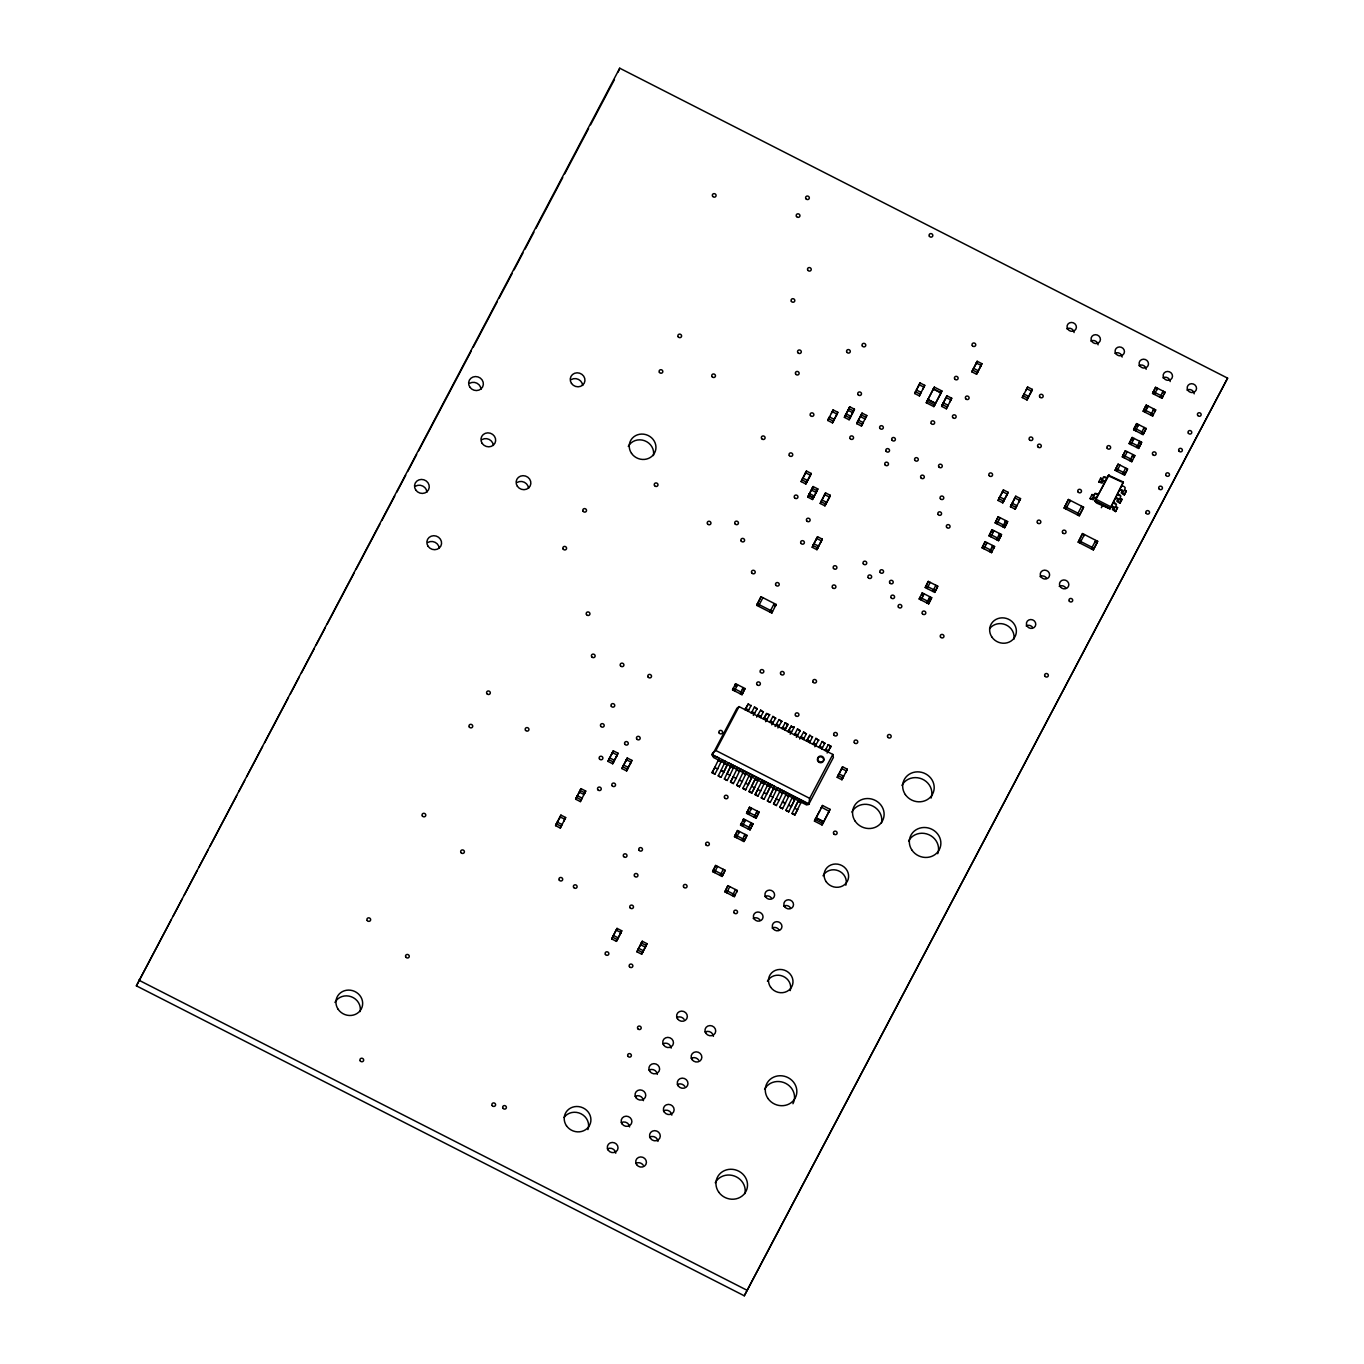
<?xml version="1.0" encoding="UTF-8"?>
<svg xmlns="http://www.w3.org/2000/svg" width="1364" height="1364" viewBox="0 0 1364 1364"><rect width="100%" height="100%" fill="white"/><g stroke="black" fill="none" stroke-linecap="round" stroke-linejoin="round"><path stroke-width="1.5" d="M1109.137 474.774L1094.866 501.134L1110.006 508.857L1123.373 482.038L1108.472 475.201L1094.866 501.134L1096.605 503.043L1110.006 508.857L1123.373 482.038M724.437 763.328L720.908 770.626L723.738 772.075L728.274 762.766L774.616 786.397L773.422 788.665L776.269 790.114L777.463 787.846L808.699 804.419L809.653 798.349L832.824 754.428L739.032 706.603L736.901 708.274L712.213 755.213L713.611 757.549L806.567 804.948L808.699 804.419L833.387 757.463L832.824 754.428M1119.367 495.729L1117.628 494.399L1119.094 494.518A2.66 0.972 27.8 0 1 1120.816 496.326L1120.117 498.15M136.383 985.848L619.716 68.2L1227.617 378.152L744.284 1295.8L136.383 985.848L171.165 919.899M618.182 72.036L619.716 68.2M565.651 817.513L560.314 828.067L555.591 825.663L556.307 823.856L560.928 815.109L565.651 817.513L564.935 819.321L560.007 816.866M556.512 823.907L557.228 822.117L561.968 824.521L561.235 826.328M559.291 818.656L560.928 815.109M560.314 828.067L561.047 826.277L556.307 823.856M564.014 821.077L564.73 819.27M585.719 791.052L580.382 801.606L575.642 799.202L580.979 788.648L585.719 791.052L585.003 792.859M576.563 797.446L577.296 795.655L582.019 798.059L581.303 799.867L576.358 797.394M580.979 788.648L579.342 792.194L584.065 794.598L584.798 792.808L580.058 790.387M580.382 801.606L581.098 799.816M607.952 761.368L613.288 750.814L618.011 753.218L617.295 755.025L612.675 763.772L607.952 761.368L613.288 750.814M608.873 759.612L609.589 757.821L614.312 760.225L613.595 762.033M611.635 754.36L612.351 752.553L617.091 754.974L616.375 756.764M612.675 763.772L618.011 753.218M621.882 768.546L627.235 757.992L631.958 760.396L626.622 770.95L621.882 768.546L626.502 759.782M622.819 766.79L623.536 764.999L628.258 767.403L626.622 770.95M625.582 761.538L627.235 757.992M630.321 763.942L631.038 762.152L626.298 759.731M611.703 938.944L616.119 930.129L621.046 932.601L616.426 941.348L611.703 938.944L617.039 928.39L621.762 930.794L620.126 934.34M616.323 930.18L617.039 928.39M616.426 941.348L621.762 930.794M617.346 939.608L618.08 937.801L613.34 935.397L612.624 937.187L617.142 939.557M801.128 481.594L806.465 471.04L811.188 473.461L810.472 475.252L805.851 484.015L801.128 481.594L806.465 471.04M802.049 479.855L802.765 478.048L807.505 480.452L805.851 484.015M804.828 474.587L805.544 472.797L810.472 475.252M827.743 420.453L833.097 409.899L837.82 412.303L837.104 414.11L832.483 422.857L827.743 420.453L829.397 416.907L834.12 419.311L833.404 421.118M831.443 413.445L832.159 411.638L836.899 414.059L836.183 415.85M832.364 411.689L833.097 409.899M776.15 604.44L771.819 613.05L756.679 605.343L761.027 596.716L776.15 604.44L775.502 606.059L773.61 605.087M761.027 596.716L756.679 605.343M809.551 477.008L810.267 475.201M758.572 606.298L759.219 604.678M832.483 422.857L837.82 412.303M762.834 597.858L759.151 604.866M807.761 497.093L813.097 486.539L817.837 488.943L817.121 490.75L812.501 499.514L807.761 497.093L813.097 486.539M732.553 689.894L733.269 688.104L742.732 692.929L742.016 694.719L732.553 689.894L735.588 683.722L745.051 688.547L742.016 694.719M735.588 683.722L734.855 685.512L736.748 686.484M734.446 690.866L737.481 684.677M844.384 417.35L849.721 406.779L854.461 409.2L849.107 419.754L844.384 417.35L849.005 408.586M845.305 415.594L846.021 413.786L850.761 416.208L850.045 417.998L845.1 415.543M812.501 499.514L817.837 488.943M849.721 406.779L848.084 410.342L852.807 412.746L853.523 410.956L848.8 408.535M739.032 706.603L715.878 750.524C704.182 757.719 723.619 755.486 718.078 760.447L720.925 761.896L722.119 759.629L717.6 768.938L714.753 767.489L718.282 760.191M769.927 612.095L770.575 610.475M774.189 603.655L770.507 610.646M771.819 613.05L772.467 611.43L757.327 603.723M849.107 419.754L854.461 409.2M636.92 951.799L642.274 941.245L646.996 943.666L646.28 945.457L641.66 954.22L636.92 951.799L642.274 941.245M740.123 693.764L743.158 687.575M637.858 950.06L638.574 948.253L643.297 950.657L642.58 952.464M717.788 768.699L714.907 774.172L712.059 772.723L714.753 767.489M820.207 503.452L825.544 492.898L830.284 495.303L829.551 497.11L824.93 505.856L820.207 503.452L825.544 492.898M821.128 501.696L821.844 499.906L826.584 502.31L825.868 504.117M823.907 496.445L824.623 494.655L829.551 497.11M641.66 954.22L646.996 943.666M714.907 774.172L712.281 772.177M866.788 415.491L861.451 426.045L856.711 423.641L862.048 413.087L866.788 415.491L866.072 417.299M857.632 421.885L858.365 420.095L863.088 422.499L862.372 424.306L857.427 421.834M824.93 505.856L830.284 495.303M862.048 413.087L856.711 423.641M828.63 498.866L829.346 497.059M718.214 775.86L721.062 777.309L718.214 775.86L721.096 770.387L723.943 771.836L721.062 777.309M750.933 705.87L748.307 703.875L745.204 709.894M812.211 547.271L813.848 543.725L818.588 546.129L817.854 547.936L816.934 549.692L812.211 547.271L817.548 536.717L822.27 539.121L816.934 549.692M815.894 540.263L816.627 538.473L821.554 540.928M861.451 426.045L862.167 424.255M724.369 778.997L727.2 780.447L724.369 778.997L730.575 766.466L733.423 767.915L729.893 775.212L727.046 773.763L731.36 764.982M754.462 707.012L757.088 709.007L754.462 707.012L751.359 713.031M820.634 542.684L821.35 540.877M734.207 766.432L733.218 768.154L730.388 766.704M736.236 778.094L733.355 783.567L730.507 782.135L736.731 769.603M737.515 768.12L736.526 769.842L739.373 771.291L740.567 769.023L736.048 778.35L733.201 776.9M760.618 710.15L763.226 712.144L760.618 710.15L756.628 717.106M733.355 783.567L730.729 781.589M736.662 785.255L739.493 786.704L736.662 785.255L739.544 779.782M766.534 713.832L769.603 714.736L766.534 713.832L763.652 719.305M746.5 772.706L745.511 774.428L742.681 772.979L743.874 770.711L739.356 780.038L742.187 781.487L745.716 774.189M742.817 788.392L745.648 789.841L742.817 788.392L745.699 782.919M749.808 774.394L748.836 776.116L751.666 777.565L748.342 784.624L745.494 783.175L749.024 775.877M772.911 716.424L775.536 718.402L772.911 716.424L769.808 722.443M712.622 871.63L715.64 865.441L725.102 870.266L724.386 872.073L722.085 876.455L712.622 871.63L715.64 865.441M752.655 775.843L751.666 777.565M714.514 872.585L717.532 866.413M748.955 791.529L751.803 792.978L748.955 791.529L755.179 779.014M779.049 719.561L781.674 721.539L779.049 719.561L775.076 726.501M755.963 777.531L751.649 786.312L754.48 787.761L752.007 792.433M734.48 836.712L737.515 830.523L746.978 835.348L746.244 837.155L743.943 841.537L734.48 836.712L737.515 830.523M720.192 875.483L723.21 869.311M740.55 825.101L741.283 823.31L750.729 828.136L750.012 829.926L740.55 825.101L743.585 818.929L753.047 823.754L750.012 829.926M758.793 778.98L757.821 780.702L754.974 779.253M743.585 818.929L742.869 820.719L744.761 821.691M736.372 837.667L739.407 831.494L738.691 833.302M746.551 813.353L749.569 807.181L759.032 812.006L758.316 813.797L756.014 818.178L746.551 813.353L749.569 807.181M924.741 385.347L919.404 395.901L914.664 393.497L920.018 382.926L924.741 385.347L924.025 387.137M722.085 876.455L725.102 870.266M742.442 826.072L745.477 819.883M760.839 790.643L757.941 796.116L755.11 794.666L761.334 782.135M918.364 386.489L919.08 384.682L923.82 387.103L923.104 388.893M920.018 382.926L916.523 389.985M748.444 814.325L751.462 808.153L750.746 809.943M762.101 780.668L761.129 782.39L763.959 783.84L765.153 781.572L760.635 790.881L757.804 789.449M787.829 724.676L785.204 722.698L787.829 724.676L784.948 730.149M757.941 796.116L755.332 794.121M919.404 395.901L920.12 394.094L915.397 391.69M920.325 394.145L921.041 392.355L916.318 389.933M742.05 840.565L745.085 834.393L744.352 836.183M748.12 828.954L751.155 822.782M761.265 797.804L764.096 799.253L761.265 797.804L764.147 792.331M743.943 841.537L746.978 835.348M754.122 817.224L757.139 811.034L756.423 812.842M737.344 890.487L734.326 896.659L724.864 891.834L727.882 885.662L737.344 890.487L736.628 892.278M768.256 783.806L767.284 785.528L770.114 786.977L766.79 794.019L763.942 792.569L767.472 785.272L770.319 786.721L764.096 799.253M791.137 726.364L794.189 727.268L791.137 726.364L788.256 731.837M727.882 885.662L724.864 891.834M756.014 818.178L759.032 812.006M726.756 892.806L729.774 886.617M771.086 785.238L770.114 786.977M926.275 402.738L934.323 387.12L941.893 390.974L941.245 392.593L933.846 406.608L926.275 402.738L934.323 387.12M927.213 400.999L927.861 399.379L935.414 403.233L934.766 404.852M767.403 800.941L770.251 802.39L767.403 800.941L773.627 788.409M932.754 390.479L933.402 388.859L940.972 392.73L940.325 394.349M797.497 728.956L800.122 730.951L797.497 728.956L794.394 734.974M732.434 895.688L735.452 889.516M734.326 896.659L735.043 894.852L725.58 890.044M779.287 800.054L776.389 805.527L773.558 804.078L779.765 791.546M780.549 790.063L779.577 791.802L782.407 793.234L783.601 790.984L779.083 800.293L776.252 798.844M803.652 732.093L806.277 734.088L803.652 732.093L799.662 739.049M933.846 406.608L941.893 390.974M776.389 805.527L773.78 803.532M779.697 807.215L782.544 808.647L779.697 807.215L782.595 801.742L785.425 803.191L782.544 808.647M812.415 737.225L809.807 735.23L806.704 741.249M951.714 398.237L946.377 408.791L941.637 406.37L942.354 404.579L946.974 395.816L951.714 398.237L950.998 400.027L946.053 397.572L945.337 399.362M942.558 404.631L943.291 402.823L948.014 405.227L947.298 407.035M946.974 395.816L941.637 406.37M789.534 794.649L788.562 796.371L785.715 794.922L786.926 792.672L782.39 801.981L785.238 803.43L788.767 796.133M785.852 810.335L788.699 811.785L785.852 810.335L788.733 804.879M946.377 408.791L947.093 406.983L942.354 404.579M950.06 401.783L950.793 399.976M815.945 738.367L818.571 740.362L815.945 738.367L812.842 744.386M792.859 796.337L791.87 798.059L794.718 799.509L791.376 806.567L788.545 805.118L792.075 797.821L794.905 799.27L788.699 811.785M795.689 797.787L794.718 799.509M792.007 813.473L794.837 814.922L792.007 813.473L798.213 800.958L801.06 802.407L795.059 814.393M798.997 799.475L794.683 808.255L797.531 809.704M822.1 741.505L824.726 743.499L822.1 741.505L818.997 747.523M971.833 371.826L977.17 361.272L981.892 363.694L981.176 365.484L976.556 374.248L971.833 371.826L973.47 368.28L978.21 370.684L977.476 372.491M975.533 364.819L977.17 361.272M801.844 800.924L800.856 802.646L798.025 801.197M830.864 746.62L828.255 744.642L830.864 746.62L827.096 753.03M976.556 374.248L981.892 363.694M980.256 367.24L980.972 365.433M829.397 810.966L822.015 824.964L814.444 821.111L816.013 817.735L823.583 821.605L822.935 823.225M828.477 812.705L830.045 809.346L822.492 805.476L820.906 808.852L821.554 807.232L829.056 811.273M847.266 769.194L841.929 779.748L837.206 777.327L842.543 766.773L847.266 769.194L846.55 770.984M838.127 775.587L838.843 773.78L843.583 776.201L842.85 777.992M840.889 770.336L842.543 766.773M822.015 824.964L830.045 809.346M841.929 779.748L842.645 777.94L837.922 775.536M845.629 772.74L846.345 770.95L841.622 768.529M919.2 599.035L919.916 597.244L929.378 602.07L928.662 603.86L919.2 599.035L922.235 592.863L931.697 597.688L928.662 603.86M922.235 592.863L921.518 594.653L923.411 595.625M925.235 587.56L928.27 581.388L937.733 586.213L937.017 588.003L934.698 592.385L925.235 587.56L928.27 581.388M921.092 600.007L924.127 593.817M927.128 588.532L930.163 582.343M926.77 602.905L929.805 596.716M932.806 591.413L935.84 585.241M934.698 592.385L937.733 586.213M1022.284 397.555L1023.017 395.765L1027.74 398.169L1027.024 399.976L1022.284 397.555L1027.621 387.001L1032.36 389.422L1027.024 399.976M1023.205 395.816L1023.938 394.008L1028.661 396.413L1027.945 398.22M1025.984 390.547L1026.7 388.757L1031.644 391.212M1026.904 388.808L1027.621 387.001M1030.707 392.968L1031.44 391.161M1002.796 502.873L1003.512 501.065L998.789 498.661L1003.41 489.898L1008.132 492.319L1007.416 494.109L1002.796 502.873L998.073 500.452L999.71 496.905L1004.45 499.326L1003.716 501.117M1001.756 493.461L1003.41 489.898M994.578 546.47L991.543 552.659L982.08 547.834L985.115 541.644L994.578 546.47L993.845 548.277L991.952 547.305M985.115 541.644L982.08 547.834M989.019 535.864L992.054 529.692L1001.5 534.518L1000.784 536.308L998.482 540.69L989.019 535.864L992.054 529.692M983.973 548.788L987.007 542.616L986.291 544.424M995.157 522.906L998.192 516.734L1007.638 521.559L1006.922 523.35L1004.62 527.732L995.157 522.906L998.192 516.734M1006.496 495.865L1007.212 494.058L1002.489 491.654M990.912 536.836L993.947 530.647M997.05 523.878L1000.085 517.689L999.352 519.496M989.65 551.687L992.685 545.515M991.543 552.659L992.259 550.851L982.796 546.026M996.59 539.718L999.607 533.546M1020.528 498.61L1015.191 509.181L1010.451 506.76L1015.788 496.206L1020.528 498.61L1019.812 500.418M1002.728 526.76L1005.762 520.588L1005.029 522.395L1006.922 523.35M1011.372 505.004L1012.105 503.214L1016.828 505.618L1016.112 507.425M1014.151 499.753L1014.867 497.962L1019.607 500.366L1018.874 502.174M1015.788 496.206L1010.451 506.76M998.482 540.69L1001.5 534.518M1004.62 527.732L1007.638 521.559M1015.191 509.181L1015.907 507.374L1011.167 504.97M744.284 1295.8L1227.617 378.152M1064.108 508.09L1068.438 499.463L1083.579 507.169L1082.931 508.789L1079.231 515.797L1064.108 508.09L1068.438 499.463M1066 509.045L1066.648 507.425M1069.768 501.867L1070.331 500.418L1066.563 507.613M1077.338 514.842L1077.986 513.222M1081.618 506.385L1077.918 513.393M1079.231 515.797L1083.579 507.169M1092.121 498.866L1092.854 497.076A2.66 0.972 27.8 0 1 1095.207 497.331L1096.247 498.508L1094.286 497.826L1093.314 499.787L1089.972 498.559L1091.865 498.883M1093.723 495.371L1092.035 494.518L1093.468 495.899M1100.884 482.242L1101.635 480.435A2.66 0.972 27.8 0 1 1103.987 480.708L1105.028 481.867L1103.05 481.185L1102.078 483.163L1098.736 481.918L1100.646 482.242M1093.962 495.371L1094.712 493.563A2.66 0.972 27.8 0 1 1097.048 493.836L1098.31 494.467L1097.15 494.518M1102.487 478.73L1100.595 478.423L1102.675 479.463M1102.743 478.73L1103.476 476.94A2.66 0.972 27.8 0 1 1105.829 477.195L1107.091 477.826M1078.191 542.19L1082.522 533.563L1097.662 541.286L1097.014 542.906L1093.314 549.897L1078.191 542.19L1082.522 533.563M1080.083 543.145L1080.731 541.525M1083.851 535.967L1084.414 534.535L1080.663 541.713M1108.25 475.746L1121.719 481.952M1115.07 470.307L1118.105 464.135L1127.551 468.96L1126.834 470.751L1124.533 475.132L1115.07 470.307L1118.105 464.135M1134.814 455.525L1131.779 461.714L1122.316 456.889L1125.351 450.7L1134.814 455.525L1134.081 457.332L1132.188 456.36M1116.963 471.279L1119.997 465.09M1125.351 450.7L1122.316 456.889M1133.62 429.779L1136.638 423.607L1146.101 428.432L1145.385 430.24L1143.066 434.605L1133.62 429.779L1136.638 423.607M1129.153 443.624L1132.171 437.452L1141.634 442.26L1140.918 444.067L1138.599 448.449L1129.153 443.624L1132.171 437.452M1124.209 457.844L1127.244 451.672M1155.666 409.899L1152.631 416.088L1143.168 411.263L1146.203 405.074L1155.666 409.899L1154.933 411.706M1135.513 430.751L1138.531 424.579M1143.168 411.263L1146.203 405.074M1131.046 444.579L1134.064 438.407M1145.061 412.218L1148.096 406.046L1147.38 407.853L1145.487 406.881M1165.044 392.116L1162.009 398.288L1152.563 393.463L1155.581 387.291L1165.044 392.116L1164.327 393.906M1155.581 387.291L1152.563 393.463M1091.439 548.942L1092.087 547.322M1095.701 540.502L1092.001 547.493M1122.64 474.178L1125.658 467.988M1154.456 394.435L1157.473 388.246L1156.757 390.053M1093.314 549.897L1097.662 541.286M1129.886 460.742L1132.921 454.57M1124.533 475.132L1127.551 468.96M1141.174 433.65L1144.208 427.461L1143.492 429.268M1136.724 447.477L1139.741 441.305M1122.009 486.096L1123.476 486.198A2.66 0.972 27.8 0 1 1125.198 488.005L1124.499 489.829M1131.779 461.714L1132.495 459.907L1123.032 455.082M1143.066 434.605L1146.101 428.432M1150.739 415.116L1153.774 408.944L1153.04 410.735M1113.877 509.966L1114.576 508.141A2.66 0.972 27.8 0 0 1112.854 506.334L1111.387 506.232L1113.143 507.442L1112.478 509.573L1115.513 511.585L1117.576 507.544L1115.888 506.675M1138.599 448.449L1141.634 442.26M1115.718 506.47L1116.434 504.646A2.66 0.972 27.8 0 0 1114.695 502.839L1113.229 502.719L1114.985 503.998M1118.258 501.645L1118.974 499.838A2.66 0.972 27.8 0 0 1117.235 498.013L1115.769 497.911L1117.525 499.122L1116.86 501.253L1119.895 503.265L1121.958 499.224L1120.27 498.354M1152.631 416.088L1153.347 414.281L1143.885 409.456M1160.116 397.333L1163.151 391.144L1162.435 392.951M1122.657 493.325L1123.356 491.517A2.66 0.972 27.8 0 0 1121.634 489.693L1120.168 489.591L1121.907 490.801L1121.259 492.933L1124.277 494.944L1126.34 490.904L1124.737 490.085M1115.513 511.585L1117.576 507.544M1119.895 503.265L1121.958 499.224M1162.009 398.288L1162.742 396.498L1153.279 391.673M1124.277 494.944L1126.34 490.904M723.943 771.836L727.268 764.778M751.871 777.327L745.648 789.841M754.48 787.761L758.009 780.447M773.422 788.665L770.097 795.706L772.928 797.156L776.457 789.858M173.16 916.131L182.111 899.183M184.089 895.415L197.013 870.914M198.991 867.146L207.942 850.198M209.937 846.43L236.756 795.553M238.751 791.785L244.719 780.481M246.696 776.713L262.604 746.568M264.599 742.8L288.452 697.584M290.43 693.816L299.381 676.851M301.359 673.083L314.283 648.599M316.278 644.831L325.212 627.866M327.207 624.098L354.043 573.238M356.021 569.47L379.874 524.253M381.869 520.485L394.793 495.984M396.771 492.216L405.722 475.269M407.7 471.501L416.651 454.536M418.646 450.768L471.313 350.923M473.291 347.155L497.144 301.938M499.139 298.17L512.063 273.67M514.04 269.902L522.992 252.937M524.987 249.169L533.921 232.221M535.916 228.453L562.752 177.576M564.73 173.808L588.583 128.591M590.578 124.823L614.431 79.606M555.591 825.663L560.212 816.9M575.642 799.202L580.263 790.438M631.958 760.396L627.338 769.16L622.615 766.739M811.188 473.461L806.567 482.208L801.844 479.804M817.548 536.717L812.927 545.481L817.65 547.885L822.27 539.121M742.732 692.929L745.051 688.547M744.949 709.502L748.307 703.875M712.059 772.723L714.958 767.25M914.664 393.497L915.602 391.741M748.052 711.343L751.155 705.324M757.293 708.462L753.32 715.418M727.2 780.447L730.098 774.974M760.345 717.617L763.448 711.599M763.397 718.913L766.756 713.287M730.507 782.135L733.406 776.662M769.603 714.736L765.613 721.675M739.493 786.704L742.391 781.231M775.741 717.873L771.751 724.813M781.896 721.01L777.906 727.95M782.101 728.7L785.204 722.698M973.674 368.331L976.454 363.08M784.692 729.757L788.051 724.148M751.803 792.978L754.684 787.505M788 731.445L791.359 725.836M755.11 794.666L757.992 789.193M794.189 727.268L790.199 734.224M800.344 730.405L796.354 737.361M750.729 828.136L753.047 823.754M770.251 802.39L773.132 796.917M803.379 739.561L806.482 733.542M806.448 740.857L809.807 735.23M773.558 804.078L776.44 798.605M809.534 742.698L812.637 736.679M818.792 739.817L814.802 746.756M821.827 748.972L824.93 742.954M825.152 750.66L828.255 744.642M827.726 751.7L831.085 746.091M794.837 814.922L797.735 809.449M1027.74 398.169L1032.36 389.422M929.378 602.07L931.697 597.688M822.492 805.476L815.092 819.491L822.663 823.345M837.206 777.327L841.827 768.58M814.444 821.111L819.986 810.608M998.073 500.452L1002.693 491.705M1003.512 501.065L1008.132 492.319M1089.972 498.559L1092.035 494.518M1098.736 481.918L1100.799 477.877M1101.345 507.698L1102.283 505.942M1104.84 477.758L1105.931 477.894M1096.059 494.399L1097.031 494.467M747.796 710.951L748.683 710.013L745.835 708.564M751.104 712.639L751.99 711.701L754.821 713.15L753.951 714.088M757.259 715.776L758.145 714.838L760.976 716.288L760.089 717.225M766.244 720.363L767.131 719.425L764.283 717.976M769.552 722.05L770.438 721.113L773.269 722.562L772.382 723.483M775.707 725.171L776.576 724.25L779.424 725.699L778.537 726.62M781.845 728.308L782.731 727.387L785.579 728.819M790.83 732.894L791.717 731.957L788.886 730.507M794.155 734.582L795.024 733.644L797.872 735.094L796.985 736.031M800.293 737.719L801.179 736.782L804.01 738.231L803.14 739.169M809.278 742.306L810.165 741.368L807.335 739.919M812.586 743.994L813.473 743.056L816.32 744.505L815.433 745.443M818.741 747.131L819.628 746.193L822.458 747.643L821.588 748.563M824.896 750.268L825.783 749.33L828.613 750.78M1135.922 425.415L1137.815 426.369M1134.336 427.989L1143.799 432.814M1131.455 439.242L1133.348 440.214M1139.025 443.095L1140.918 444.067M976.249 363.029L981.176 365.484M1129.869 441.817L1139.332 446.642M972.549 370.036L977.272 372.44M1115.786 468.517L1125.249 473.342M933.317 389.047L940.887 392.9M1124.482 490.597L1126.135 491.449M1124.499 494.399L1122.811 493.546M927.776 399.55L935.346 403.403M1121.737 499.753L1119.674 498.678M926.923 401.118L934.493 404.989M1118.497 501.901L1120.117 502.719M1117.355 508.073L1115.087 506.862M1096.179 499.326L1110.415 506.59M1095.07 500.605L1110.211 508.312M1115.718 511.04L1114.03 510.187M1064.755 506.47L1079.879 514.177M1095.121 541.934L1097.014 542.906M1078.839 540.57L1093.962 548.277M828.477 418.646L833.199 421.067M995.873 521.099L1005.336 525.924M991.321 531.483L993.214 532.454M998.891 535.353L1000.784 536.308M989.735 534.074L999.198 538.882M808.477 495.303L813.217 497.707M820.923 501.645L825.663 504.066M925.968 585.77L935.414 590.578M929.072 598.523L930.964 599.478M742.425 689.383L744.318 690.337M715.878 750.524L809.653 798.349M712.417 754.684L808.92 803.873M721.897 760.157L725.426 761.317L724.233 763.584L727.08 765.016M815.945 817.923L823.515 821.776M747.267 811.563L756.73 816.388M750.439 824.589L752.331 825.544M608.668 759.56L613.391 761.982M735.196 834.904L744.659 839.73M713.338 869.823L722.801 874.648M637.653 950.009L642.376 952.413M138.685 980.085L746.585 1290.037M628.275 446.403A13.487 12.566 21.8 0 1 644.541 440.708A13.487 12.566 21.8 0 1 653.407 455.559M334.964 1002.421A13.487 12.566 21.8 0 1 351.23 996.726A13.487 12.566 21.8 0 1 360.113 1011.594M989.548 628.804A13.487 12.566 21.8 0 1 1005.762 624.797A13.487 12.566 21.8 0 1 1013.827 639.341M564.082 1117.44A13.487 12.566 21.8 0 1 581.115 1113.825A13.487 12.566 21.8 0 1 587.918 1129.597M1026.154 625.94A4.723 4.399 21.8 0 1 1032.667 627.44M1059.231 586.35A4.723 4.399 21.8 0 1 1065.727 587.85M1040.016 576.546A4.723 4.399 21.8 0 1 1046.512 578.063M715.23 1182.776A15.942 14.833 21.8 0 1 734.446 1176.041A15.942 14.833 21.8 0 1 744.932 1193.602M764.573 1089.256A15.942 14.833 21.8 0 1 785.681 1083.357A15.942 14.833 21.8 0 1 792.944 1103.732M705.052 1032.071A5.422 5.047 21.8 0 1 713.406 1036.333M691.19 1058.345A5.422 5.047 21.8 0 1 698.641 1060.067M677.328 1084.602A5.422 5.047 21.8 0 1 684.779 1086.341M663.467 1110.876A5.422 5.047 21.8 0 1 671.821 1115.138M649.622 1137.15A5.422 5.047 21.8 0 1 657.977 1141.412M635.76 1163.407A5.422 5.047 21.8 0 1 643.211 1165.146M676.663 1017.595A5.422 5.047 21.8 0 1 684.114 1019.334M662.802 1043.869A5.422 5.047 21.8 0 1 671.156 1048.132M648.957 1070.143A5.422 5.047 21.8 0 1 657.312 1074.406M635.095 1096.4A5.422 5.047 21.8 0 1 643.45 1100.663M621.234 1122.674A5.422 5.047 21.8 0 1 629.588 1126.937M607.372 1148.948A5.422 5.047 21.8 0 1 615.744 1153.211M415.474 486.198A7.434 6.922 21.8 0 1 426.932 492.046M427.785 542.48A7.434 6.922 21.8 0 1 439.259 548.328M517.075 482.447A7.434 6.922 21.8 0 1 528.55 488.295M469.574 383.318A7.434 6.922 21.8 0 1 481.032 389.166M481.884 439.617A7.434 6.922 21.8 0 1 493.359 445.448M571.175 379.584A7.434 6.922 21.8 0 1 582.65 385.432M908.612 840.991A15.925 14.833 21.8 0 1 928.799 834.666A15.925 14.833 21.8 0 1 937.75 853.711M901.945 785.374A15.925 14.833 21.8 0 1 922.115 779.032A15.925 14.833 21.8 0 1 931.066 798.076M851.852 812.057A15.925 14.833 21.8 0 1 871.05 805.323A15.925 14.833 21.8 0 1 881.519 822.867M1186.936 390.104A4.723 4.399 21.8 0 1 1194.216 393.821M1162.912 377.845A4.723 4.399 21.8 0 1 1170.193 381.562M1138.872 365.603A4.723 4.399 21.8 0 1 1146.169 369.32M1114.848 353.344A4.723 4.399 21.8 0 1 1122.146 357.061M1090.825 341.102A4.723 4.399 21.8 0 1 1098.105 344.819M1066.801 328.843A4.723 4.399 21.8 0 1 1074.082 332.56M764.761 896.54A4.893 4.552 21.8 0 1 771.478 898.092M753.201 918.432A4.893 4.552 21.8 0 1 759.936 919.984M772.126 928.066A4.893 4.552 21.8 0 1 778.844 929.634M783.669 906.173A4.893 4.552 21.8 0 1 790.404 907.742M767.421 981.228A12.378 11.526 21.8 0 1 782.851 976.198A12.378 11.526 21.8 0 1 790.216 990.622M823.021 875.807A12.378 11.526 21.8 0 1 838.468 870.778A12.378 11.526 21.8 0 1 845.833 885.202M818.468 761.913A3.188 2.967 21.8 0 1 819.253 756.952A3.188 2.967 21.8 0 1 823.686 759.953A3.188 2.967 21.8 0 1 819.15 762.374M809.415 493.546L808.682 495.337L813.421 497.758L814.138 495.95L809.415 493.546M812.177 488.295L811.461 490.085L816.183 492.506L816.917 490.699L812.177 488.295M641.336 943.001L640.62 944.792L645.36 947.213L646.076 945.405L641.336 943.001M861.127 414.844L860.411 416.634L865.134 419.055L865.867 417.248L861.127 414.844M631.515 453.342A13.487 12.566 21.8 0 0 654.601 452.899A13.487 12.566 21.8 0 0 641.66 434.076A13.487 12.566 21.8 0 0 631.515 453.342M338.204 1009.36A13.487 12.566 21.8 0 0 361.307 1008.917A13.487 12.566 21.8 0 0 348.366 990.094A13.487 12.566 21.8 0 0 338.204 1009.36M991.918 637.107A13.487 12.566 21.8 0 0 1015.021 636.664A13.487 12.566 21.8 0 0 1002.08 617.841A13.487 12.566 21.8 0 0 991.918 637.107M566.469 1125.743A13.487 12.566 21.8 0 0 589.572 1125.3A13.487 12.566 21.8 0 0 576.631 1106.494A13.487 12.566 21.8 0 0 566.469 1125.743M1027.194 626.281A4.723 4.399 21.8 0 0 1035.293 626.127A4.723 4.399 21.8 0 0 1030.758 619.529A4.723 4.399 21.8 0 0 1027.194 626.281M1060.271 586.708A4.723 4.399 21.8 0 0 1068.37 586.554A4.723 4.399 21.8 0 0 1063.835 579.956A4.723 4.399 21.8 0 0 1060.271 586.708M1041.039 576.904A4.723 4.399 21.8 0 0 1049.138 576.75A4.723 4.399 21.8 0 0 1044.602 570.152A4.723 4.399 21.8 0 0 1041.039 576.904M718.64 1192A15.942 14.833 21.8 0 0 745.92 1191.488A15.942 14.833 21.8 0 0 730.644 1169.255A15.942 14.833 21.8 0 0 718.64 1192M767.966 1098.48A15.942 14.833 21.8 0 0 795.246 1097.969A15.942 14.833 21.8 0 0 779.969 1075.736A15.942 14.833 21.8 0 0 767.966 1098.48M863.327 563.843A1.893 1.756 21.8 0 0 866.566 563.792A1.893 1.756 21.8 0 0 864.742 561.15A1.893 1.756 21.8 0 0 863.327 563.843M813.097 682.188A1.893 1.756 21.8 0 0 816.337 682.119A1.893 1.756 21.8 0 0 814.53 679.477A1.893 1.756 21.8 0 0 813.097 682.188M724.608 797.923A1.893 1.756 21.8 0 0 727.847 797.872A1.893 1.756 21.8 0 0 726.023 795.229A1.893 1.756 21.8 0 0 724.608 797.923M634.533 876.182A1.893 1.756 21.8 0 0 637.772 876.131A1.893 1.756 21.8 0 0 635.965 873.489A1.893 1.756 21.8 0 0 634.533 876.182M938.858 466.897A1.893 1.756 21.8 0 0 942.098 466.829A1.893 1.756 21.8 0 0 940.29 464.186A1.893 1.756 21.8 0 0 938.858 466.897M1107.21 448.313A1.893 1.756 21.8 0 0 1110.449 448.244A1.893 1.756 21.8 0 0 1108.642 445.602A1.893 1.756 21.8 0 0 1107.21 448.313M965.678 398.714A1.893 1.756 21.8 0 0 968.917 398.663A1.893 1.756 21.8 0 0 967.11 396.02A1.893 1.756 21.8 0 0 965.678 398.714M712.059 376.652A1.893 1.756 21.8 0 0 715.299 376.583A1.893 1.756 21.8 0 0 713.474 373.958A1.893 1.756 21.8 0 0 712.059 376.652M805.919 198.718A1.893 1.756 21.8 0 0 809.142 198.667A1.893 1.756 21.8 0 0 807.335 196.024A1.893 1.756 21.8 0 0 805.919 198.718M405.841 957.136A1.893 1.756 21.8 0 0 409.081 957.085A1.893 1.756 21.8 0 0 407.273 954.442A1.893 1.756 21.8 0 0 405.841 957.136M796.525 216.518A1.893 1.756 21.8 0 0 799.764 216.45A1.893 1.756 21.8 0 0 797.957 213.807A1.893 1.756 21.8 0 0 796.525 216.518M525.515 730.286A1.893 1.756 21.8 0 0 528.755 730.217A1.893 1.756 21.8 0 0 526.93 727.575A1.893 1.756 21.8 0 0 525.515 730.286M460.981 852.602A1.893 1.756 21.8 0 0 464.22 852.551A1.893 1.756 21.8 0 0 462.413 849.908A1.893 1.756 21.8 0 0 460.981 852.602M586.52 614.635A1.893 1.756 21.8 0 0 589.76 614.567A1.893 1.756 21.8 0 0 587.935 611.924A1.893 1.756 21.8 0 0 586.52 614.635M654.567 485.635A1.893 1.756 21.8 0 0 657.806 485.567A1.893 1.756 21.8 0 0 655.982 482.924A1.893 1.756 21.8 0 0 654.567 485.635M360.249 1060.902A1.893 1.756 21.8 0 0 363.489 1060.834A1.893 1.756 21.8 0 0 361.682 1058.208A1.893 1.756 21.8 0 0 360.249 1060.902M705.938 844.862A1.893 1.756 21.8 0 0 709.178 844.793A1.893 1.756 21.8 0 0 707.37 842.168A1.893 1.756 21.8 0 0 705.938 844.862M734.105 912.84A1.893 1.756 21.8 0 0 737.344 912.789A1.893 1.756 21.8 0 0 735.537 910.146A1.893 1.756 21.8 0 0 734.105 912.84M683.654 887.111A1.893 1.756 21.8 0 0 686.893 887.06A1.893 1.756 21.8 0 0 685.086 884.418A1.893 1.756 21.8 0 0 683.654 887.111M891.152 597.79A1.893 1.756 21.8 0 0 894.392 597.739A1.893 1.756 21.8 0 0 892.585 595.096A1.893 1.756 21.8 0 0 891.152 597.79M886.123 451.279A1.893 1.756 21.8 0 0 889.345 451.228A1.893 1.756 21.8 0 0 887.538 448.586A1.893 1.756 21.8 0 0 886.123 451.279M756.952 684.592A1.893 1.756 21.8 0 0 760.191 684.523A1.893 1.756 21.8 0 0 758.367 681.898A1.893 1.756 21.8 0 0 756.952 684.592M367.223 920.512A1.893 1.756 21.8 0 0 370.462 920.461A1.893 1.756 21.8 0 0 368.655 917.819A1.893 1.756 21.8 0 0 367.223 920.512M712.656 196.331A1.893 1.756 21.8 0 0 715.895 196.263A1.893 1.756 21.8 0 0 714.071 193.62A1.893 1.756 21.8 0 0 712.656 196.331M659.426 372.389A1.893 1.756 21.8 0 0 662.648 372.321A1.893 1.756 21.8 0 0 660.841 369.695A1.893 1.756 21.8 0 0 659.426 372.389M678.181 336.806A1.893 1.756 21.8 0 0 681.42 336.738A1.893 1.756 21.8 0 0 679.613 334.112A1.893 1.756 21.8 0 0 678.181 336.806M469.301 727.029A1.893 1.756 21.8 0 0 472.541 726.961A1.893 1.756 21.8 0 0 470.716 724.318A1.893 1.756 21.8 0 0 469.301 727.029M486.897 693.662A1.893 1.756 21.8 0 0 490.136 693.594A1.893 1.756 21.8 0 0 488.329 690.968A1.893 1.756 21.8 0 0 486.897 693.662M422.363 815.979A1.893 1.756 21.8 0 0 425.602 815.928A1.893 1.756 21.8 0 0 423.795 813.285A1.893 1.756 21.8 0 0 422.363 815.979M563.162 549.095A1.893 1.756 21.8 0 0 566.401 549.027A1.893 1.756 21.8 0 0 564.577 546.401A1.893 1.756 21.8 0 0 563.162 549.095M583.11 511.278A1.893 1.756 21.8 0 0 586.332 511.227A1.893 1.756 21.8 0 0 584.525 508.584A1.893 1.756 21.8 0 0 583.11 511.278M929.396 236.279A1.893 1.756 21.8 0 0 932.635 236.228A1.893 1.756 21.8 0 0 930.828 233.585A1.893 1.756 21.8 0 0 929.396 236.279M1062.641 532.83A1.893 1.756 21.8 0 0 1065.864 532.761A1.893 1.756 21.8 0 0 1064.056 530.119A1.893 1.756 21.8 0 0 1062.641 532.83M1159.025 488.841A1.893 1.756 21.8 0 0 1162.247 488.772A1.893 1.756 21.8 0 0 1160.44 486.13A1.893 1.756 21.8 0 0 1159.025 488.841M1146.118 513.29A1.893 1.756 21.8 0 0 1149.358 513.239A1.893 1.756 21.8 0 0 1147.533 510.596A1.893 1.756 21.8 0 0 1146.118 513.29M931.254 423.505A1.893 1.756 21.8 0 0 934.493 423.437A1.893 1.756 21.8 0 0 932.686 420.811A1.893 1.756 21.8 0 0 931.254 423.505M1069.291 601.132A1.893 1.756 21.8 0 0 1072.53 601.064A1.893 1.756 21.8 0 0 1070.706 598.438A1.893 1.756 21.8 0 0 1069.291 601.132M833.728 833.813A1.893 1.756 21.8 0 0 836.967 833.745A1.893 1.756 21.8 0 0 835.16 831.119A1.893 1.756 21.8 0 0 833.728 833.813M1166.05 475.49A1.893 1.756 21.8 0 0 1169.289 475.422A1.893 1.756 21.8 0 0 1167.482 472.797A1.893 1.756 21.8 0 0 1166.05 475.49M1178.956 451.024A1.893 1.756 21.8 0 0 1182.196 450.955A1.893 1.756 21.8 0 0 1180.389 448.33A1.893 1.756 21.8 0 0 1178.956 451.024M954.732 379.022A1.893 1.756 21.8 0 0 957.954 378.953A1.893 1.756 21.8 0 0 956.147 376.328A1.893 1.756 21.8 0 0 954.732 379.022M605.428 954.476A1.893 1.756 21.8 0 0 608.668 954.425A1.893 1.756 21.8 0 0 606.861 951.782A1.893 1.756 21.8 0 0 605.428 954.476M629.469 966.735A1.893 1.756 21.8 0 0 632.691 966.667A1.893 1.756 21.8 0 0 630.884 964.041A1.893 1.756 21.8 0 0 629.469 966.735M630.066 907.776A1.893 1.756 21.8 0 0 633.305 907.708A1.893 1.756 21.8 0 0 631.498 905.082A1.893 1.756 21.8 0 0 630.066 907.776M1188.351 433.223A1.893 1.756 21.8 0 0 1191.59 433.172A1.893 1.756 21.8 0 0 1189.766 430.53A1.893 1.756 21.8 0 0 1188.351 433.223M1197.728 415.44A1.893 1.756 21.8 0 0 1200.968 415.372A1.893 1.756 21.8 0 0 1199.161 412.729A1.893 1.756 21.8 0 0 1197.728 415.44M1037.441 522.804A1.893 1.756 21.8 0 0 1040.664 522.736A1.893 1.756 21.8 0 0 1038.856 520.093A1.893 1.756 21.8 0 0 1037.441 522.804M795.502 715.537A1.893 1.756 21.8 0 0 798.741 715.486A1.893 1.756 21.8 0 0 796.934 712.843A1.893 1.756 21.8 0 0 795.502 715.537M800.958 543.349A1.893 1.756 21.8 0 0 804.197 543.281A1.893 1.756 21.8 0 0 802.39 540.638A1.893 1.756 21.8 0 0 800.958 543.349M775.826 585.224A1.893 1.756 21.8 0 0 779.066 585.156A1.893 1.756 21.8 0 0 777.241 582.53A1.893 1.756 21.8 0 0 775.826 585.224M794.53 497.724A1.893 1.756 21.8 0 0 797.769 497.672A1.893 1.756 21.8 0 0 795.962 495.03A1.893 1.756 21.8 0 0 794.53 497.724M751.803 572.982A1.893 1.756 21.8 0 0 755.042 572.914A1.893 1.756 21.8 0 0 753.218 570.271A1.893 1.756 21.8 0 0 751.803 572.982M858.058 394.656A1.893 1.756 21.8 0 0 861.298 394.588A1.893 1.756 21.8 0 0 859.491 391.945A1.893 1.756 21.8 0 0 858.058 394.656M1039.777 396.992A1.893 1.756 21.8 0 0 1043 396.924A1.893 1.756 21.8 0 0 1041.192 394.281A1.893 1.756 21.8 0 0 1039.777 396.992M972.327 345.655A1.893 1.756 21.8 0 0 975.567 345.603A1.893 1.756 21.8 0 0 973.743 342.961A1.893 1.756 21.8 0 0 972.327 345.655M612.129 785.732A1.893 1.756 21.8 0 0 615.369 785.664A1.893 1.756 21.8 0 0 613.544 783.038A1.893 1.756 21.8 0 0 612.129 785.732M636.766 739.032A1.893 1.756 21.8 0 0 640.006 738.964A1.893 1.756 21.8 0 0 638.182 736.321A1.893 1.756 21.8 0 0 636.766 739.032M741.181 541.082A1.893 1.756 21.8 0 0 744.42 541.014A1.893 1.756 21.8 0 0 742.596 538.388A1.893 1.756 21.8 0 0 741.181 541.082M832.483 587.628A1.893 1.756 21.8 0 0 835.723 587.577A1.893 1.756 21.8 0 0 833.916 584.934A1.893 1.756 21.8 0 0 832.483 587.628M920.905 477.809A1.893 1.756 21.8 0 0 924.144 477.741A1.893 1.756 21.8 0 0 922.337 475.115A1.893 1.756 21.8 0 0 920.905 477.809M914.886 460.316A1.893 1.756 21.8 0 0 918.125 460.248A1.893 1.756 21.8 0 0 916.318 457.622A1.893 1.756 21.8 0 0 914.886 460.316M833.489 568.396A1.893 1.756 21.8 0 0 836.729 568.328A1.893 1.756 21.8 0 0 834.904 565.685A1.893 1.756 21.8 0 0 833.489 568.396M597.824 789.722A1.893 1.756 21.8 0 0 601.064 789.671A1.893 1.756 21.8 0 0 599.239 787.028A1.893 1.756 21.8 0 0 597.824 789.722M624.865 744.25A1.893 1.756 21.8 0 0 628.105 744.181A1.893 1.756 21.8 0 0 626.281 741.556A1.893 1.756 21.8 0 0 624.865 744.25M735.026 523.827A1.893 1.756 21.8 0 0 738.265 523.776A1.893 1.756 21.8 0 0 736.458 521.133A1.893 1.756 21.8 0 0 735.026 523.827M795.706 374.145A1.893 1.756 21.8 0 0 798.946 374.077A1.893 1.756 21.8 0 0 797.122 371.434A1.893 1.756 21.8 0 0 795.706 374.145M600.774 726.33A1.893 1.756 21.8 0 0 604.013 726.262A1.893 1.756 21.8 0 0 602.206 723.619A1.893 1.756 21.8 0 0 600.774 726.33M761.675 438.645A1.893 1.756 21.8 0 0 764.914 438.577A1.893 1.756 21.8 0 0 763.107 435.934A1.893 1.756 21.8 0 0 761.675 438.645M810.455 415.526A1.893 1.756 21.8 0 0 813.694 415.474A1.893 1.756 21.8 0 0 811.887 412.832A1.893 1.756 21.8 0 0 810.455 415.526M789.33 455.559A1.893 1.756 21.8 0 0 792.569 455.508A1.893 1.756 21.8 0 0 790.762 452.865A1.893 1.756 21.8 0 0 789.33 455.559M611.328 706.313A1.893 1.756 21.8 0 0 614.567 706.245A1.893 1.756 21.8 0 0 612.76 703.602A1.893 1.756 21.8 0 0 611.328 706.313M797.872 352.679A1.893 1.756 21.8 0 0 801.111 352.611A1.893 1.756 21.8 0 0 799.304 349.968A1.893 1.756 21.8 0 0 797.872 352.679M946.633 527.305A1.893 1.756 21.8 0 0 949.873 527.237A1.893 1.756 21.8 0 0 948.065 524.611A1.893 1.756 21.8 0 0 946.633 527.305M898.416 607.151A1.893 1.756 21.8 0 0 901.655 607.082A1.893 1.756 21.8 0 0 899.848 604.44A1.893 1.756 21.8 0 0 898.416 607.151M707.541 523.929A1.893 1.756 21.8 0 0 710.78 523.861A1.893 1.756 21.8 0 0 708.956 521.236A1.893 1.756 21.8 0 0 707.541 523.929M889.805 583.008A1.893 1.756 21.8 0 0 893.045 582.939A1.893 1.756 21.8 0 0 891.238 580.297A1.893 1.756 21.8 0 0 889.805 583.008M780.754 674.157A1.893 1.756 21.8 0 0 783.993 674.089A1.893 1.756 21.8 0 0 782.169 671.446A1.893 1.756 21.8 0 0 780.754 674.157M885.048 464.851A1.893 1.756 21.8 0 0 888.288 464.8A1.893 1.756 21.8 0 0 886.481 462.157A1.893 1.756 21.8 0 0 885.048 464.851M868.237 577.654A1.893 1.756 21.8 0 0 871.477 577.586A1.893 1.756 21.8 0 0 869.669 574.943A1.893 1.756 21.8 0 0 868.237 577.654M637.806 1028.729A1.893 1.756 21.8 0 0 641.029 1028.661A1.893 1.756 21.8 0 0 639.222 1026.035A1.893 1.756 21.8 0 0 637.806 1028.729M891.988 440.163A1.893 1.756 21.8 0 0 895.21 440.112A1.893 1.756 21.8 0 0 893.403 437.469A1.893 1.756 21.8 0 0 891.988 440.163M760.413 672.247A1.893 1.756 21.8 0 0 763.652 672.179A1.893 1.756 21.8 0 0 761.828 669.553A1.893 1.756 21.8 0 0 760.413 672.247M938.142 514.501A1.893 1.756 21.8 0 0 941.382 514.45A1.893 1.756 21.8 0 0 939.557 511.807A1.893 1.756 21.8 0 0 938.142 514.501M1037.868 446.812A1.893 1.756 21.8 0 0 1041.107 446.761A1.893 1.756 21.8 0 0 1039.3 444.118A1.893 1.756 21.8 0 0 1037.868 446.812M573.681 887.487A1.893 1.756 21.8 0 0 576.921 887.435A1.893 1.756 21.8 0 0 575.114 884.793A1.893 1.756 21.8 0 0 573.681 887.487M862.355 346.047A1.893 1.756 21.8 0 0 865.594 345.979A1.893 1.756 21.8 0 0 863.787 343.336A1.893 1.756 21.8 0 0 862.355 346.047M591.72 656.8A1.893 1.756 21.8 0 0 594.96 656.732A1.893 1.756 21.8 0 0 593.135 654.089A1.893 1.756 21.8 0 0 591.72 656.8M791.393 301.393A1.893 1.756 21.8 0 0 794.632 301.325A1.893 1.756 21.8 0 0 792.808 298.682A1.893 1.756 21.8 0 0 791.393 301.393M623.587 856.49A1.893 1.756 21.8 0 0 626.826 856.422A1.893 1.756 21.8 0 0 625.002 853.796A1.893 1.756 21.8 0 0 623.587 856.49M492.182 1105.59A1.893 1.756 21.8 0 0 495.422 1105.522A1.893 1.756 21.8 0 0 493.615 1102.896A1.893 1.756 21.8 0 0 492.182 1105.59M559.274 880.138A1.893 1.756 21.8 0 0 562.514 880.087A1.893 1.756 21.8 0 0 560.689 877.444A1.893 1.756 21.8 0 0 559.274 880.138M846.874 352.253A1.893 1.756 21.8 0 0 850.113 352.202A1.893 1.756 21.8 0 0 848.306 349.559A1.893 1.756 21.8 0 0 846.874 352.253M807.812 270.243A1.893 1.756 21.8 0 0 811.051 270.191A1.893 1.756 21.8 0 0 809.244 267.549A1.893 1.756 21.8 0 0 807.812 270.243M620.501 665.82A1.893 1.756 21.8 0 0 623.74 665.751A1.893 1.756 21.8 0 0 621.916 663.126A1.893 1.756 21.8 0 0 620.501 665.82M639.068 850.266A1.893 1.756 21.8 0 0 642.308 850.215A1.893 1.756 21.8 0 0 640.483 847.573A1.893 1.756 21.8 0 0 639.068 850.266M502.975 1108.267A1.893 1.756 21.8 0 0 506.214 1108.199A1.893 1.756 21.8 0 0 504.39 1105.573A1.893 1.756 21.8 0 0 502.975 1108.267M880.138 572.42A1.893 1.756 21.8 0 0 883.378 572.369A1.893 1.756 21.8 0 0 881.57 569.726A1.893 1.756 21.8 0 0 880.138 572.42M627.952 1056.282A1.893 1.756 21.8 0 0 631.191 1056.213A1.893 1.756 21.8 0 0 629.384 1053.588A1.893 1.756 21.8 0 0 627.952 1056.282M879.916 428.364A1.893 1.756 21.8 0 0 883.156 428.313A1.893 1.756 21.8 0 0 881.332 425.67A1.893 1.756 21.8 0 0 879.916 428.364M719.186 733.065A1.893 1.756 21.8 0 0 722.409 733.014A1.893 1.756 21.8 0 0 720.601 730.371A1.893 1.756 21.8 0 0 719.186 733.065M833.95 735.145A1.893 1.756 21.8 0 0 837.189 735.077A1.893 1.756 21.8 0 0 835.365 732.451A1.893 1.756 21.8 0 0 833.95 735.145M940.376 498.713A1.893 1.756 21.8 0 0 943.615 498.644A1.893 1.756 21.8 0 0 941.791 496.019A1.893 1.756 21.8 0 0 940.376 498.713M1029.428 439.702A1.893 1.756 21.8 0 0 1032.667 439.634A1.893 1.756 21.8 0 0 1030.86 436.992A1.893 1.756 21.8 0 0 1029.428 439.702M1044.926 676.203A1.893 1.756 21.8 0 0 1048.166 676.135A1.893 1.756 21.8 0 0 1046.359 673.509A1.893 1.756 21.8 0 0 1044.926 676.203M854.341 742.715A1.893 1.756 21.8 0 0 857.581 742.664A1.893 1.756 21.8 0 0 855.774 740.021A1.893 1.756 21.8 0 0 854.341 742.715M922.388 613.715A1.893 1.756 21.8 0 0 925.627 613.664A1.893 1.756 21.8 0 0 923.82 611.021A1.893 1.756 21.8 0 0 922.388 613.715M648.105 677.073A1.893 1.756 21.8 0 0 651.344 677.004A1.893 1.756 21.8 0 0 649.52 674.379A1.893 1.756 21.8 0 0 648.105 677.073M599.478 758.93A1.893 1.756 21.8 0 0 602.717 758.861A1.893 1.756 21.8 0 0 600.91 756.219A1.893 1.756 21.8 0 0 599.478 758.93M1152.699 454.57A1.893 1.756 21.8 0 0 1155.939 454.502A1.893 1.756 21.8 0 0 1154.132 451.859A1.893 1.756 21.8 0 0 1152.699 454.57M1078.072 491.995A1.893 1.756 21.8 0 0 1081.311 491.927A1.893 1.756 21.8 0 0 1079.504 489.284A1.893 1.756 21.8 0 0 1078.072 491.995M952.72 417.503A1.893 1.756 21.8 0 0 955.959 417.452A1.893 1.756 21.8 0 0 954.135 414.809A1.893 1.756 21.8 0 0 952.72 417.503M989.156 475.61A1.893 1.756 21.8 0 0 992.395 475.542A1.893 1.756 21.8 0 0 990.571 472.899A1.893 1.756 21.8 0 0 989.156 475.61M806.721 520.878A1.893 1.756 21.8 0 0 809.96 520.809A1.893 1.756 21.8 0 0 808.136 518.184A1.893 1.756 21.8 0 0 806.721 520.878M850.13 438.577A1.893 1.756 21.8 0 0 853.37 438.526A1.893 1.756 21.8 0 0 851.545 435.883A1.893 1.756 21.8 0 0 850.13 438.577M940.546 637.09A1.893 1.756 21.8 0 0 943.786 637.039A1.893 1.756 21.8 0 0 941.978 634.396A1.893 1.756 21.8 0 0 940.546 637.09M887.759 737.174A1.893 1.756 21.8 0 0 890.999 737.123A1.893 1.756 21.8 0 0 889.175 734.48A1.893 1.756 21.8 0 0 887.759 737.174M705.887 1033.315A5.422 5.047 21.8 0 0 715.179 1033.128A5.422 5.047 21.8 0 0 709.979 1025.575A5.422 5.047 21.8 0 0 705.887 1033.315M692.042 1059.572A5.422 5.047 21.8 0 0 701.318 1059.402A5.422 5.047 21.8 0 0 696.117 1051.849A5.422 5.047 21.8 0 0 692.042 1059.572M678.181 1085.846A5.422 5.047 21.8 0 0 687.456 1085.676A5.422 5.047 21.8 0 0 682.256 1078.123A5.422 5.047 21.8 0 0 678.181 1085.846M664.319 1112.12A5.422 5.047 21.8 0 0 673.594 1111.933A5.422 5.047 21.8 0 0 668.411 1104.38A5.422 5.047 21.8 0 0 664.319 1112.12M650.475 1138.394A5.422 5.047 21.8 0 0 659.75 1138.207A5.422 5.047 21.8 0 0 654.549 1130.654A5.422 5.047 21.8 0 0 650.475 1138.394M636.613 1164.651A5.422 5.047 21.8 0 0 645.888 1164.481A5.422 5.047 21.8 0 0 640.688 1156.928A5.422 5.047 21.8 0 0 636.613 1164.651M677.516 1018.84A5.422 5.047 21.8 0 0 686.791 1018.669A5.422 5.047 21.8 0 0 681.591 1011.099A5.422 5.047 21.8 0 0 677.516 1018.84M663.654 1045.114A5.422 5.047 21.8 0 0 672.929 1044.926A5.422 5.047 21.8 0 0 667.746 1037.373A5.422 5.047 21.8 0 0 663.654 1045.114M649.81 1071.388A5.422 5.047 21.8 0 0 659.085 1071.2A5.422 5.047 21.8 0 0 653.885 1063.647A5.422 5.047 21.8 0 0 649.81 1071.388M635.948 1097.645A5.422 5.047 21.8 0 0 645.223 1097.474A5.422 5.047 21.8 0 0 640.023 1089.921A5.422 5.047 21.8 0 0 635.948 1097.645M622.086 1123.919A5.422 5.047 21.8 0 0 631.362 1123.731A5.422 5.047 21.8 0 0 626.161 1116.178A5.422 5.047 21.8 0 0 622.086 1123.919M608.225 1150.193A5.422 5.047 21.8 0 0 617.5 1150.005A5.422 5.047 21.8 0 0 612.317 1142.452A5.422 5.047 21.8 0 0 608.225 1150.193M415.781 490.051A7.434 6.922 21.8 0 0 428.518 489.812A7.434 6.922 21.8 0 0 421.374 479.429A7.434 6.922 21.8 0 0 415.781 490.051M428.108 546.333A7.434 6.922 21.8 0 0 440.828 546.094A7.434 6.922 21.8 0 0 433.701 535.711A7.434 6.922 21.8 0 0 428.108 546.333M517.382 486.3A7.434 6.922 21.8 0 0 530.119 486.061A7.434 6.922 21.8 0 0 522.992 475.678A7.434 6.922 21.8 0 0 517.382 486.3M469.881 387.171A7.434 6.922 21.8 0 0 482.617 386.933A7.434 6.922 21.8 0 0 475.473 376.549A7.434 6.922 21.8 0 0 469.881 387.171M482.208 443.453A7.434 6.922 21.8 0 0 494.927 443.215A7.434 6.922 21.8 0 0 487.801 432.848A7.434 6.922 21.8 0 0 482.208 443.453M571.482 383.42A7.434 6.922 21.8 0 0 584.218 383.182A7.434 6.922 21.8 0 0 577.091 372.815A7.434 6.922 21.8 0 0 571.482 383.42M912.005 850.215A15.925 14.833 21.8 0 0 939.284 849.687A15.925 14.833 21.8 0 0 924.008 827.488A15.925 14.833 21.8 0 0 912.005 850.215M905.338 794.581A15.925 14.833 21.8 0 0 932.601 794.07A15.925 14.833 21.8 0 0 917.341 771.854A15.925 14.833 21.8 0 0 905.338 794.581M855.245 821.281A15.925 14.833 21.8 0 0 882.525 820.753A15.925 14.833 21.8 0 0 867.248 798.537A15.925 14.833 21.8 0 0 855.245 821.281M1187.976 390.445A4.723 4.399 21.8 0 0 1196.058 390.292A4.723 4.399 21.8 0 0 1191.522 383.693A4.723 4.399 21.8 0 0 1187.976 390.445M1163.935 378.203A4.723 4.399 21.8 0 0 1172.034 378.05A4.723 4.399 21.8 0 0 1167.499 371.451A4.723 4.399 21.8 0 0 1163.935 378.203M1139.912 365.944A4.723 4.399 21.8 0 0 1148.011 365.791A4.723 4.399 21.8 0 0 1143.475 359.192A4.723 4.399 21.8 0 0 1139.912 365.944M1115.888 353.702A4.723 4.399 21.8 0 0 1123.987 353.532A4.723 4.399 21.8 0 0 1119.452 346.95A4.723 4.399 21.8 0 0 1115.888 353.702M1091.865 341.443A4.723 4.399 21.8 0 0 1099.947 341.29A4.723 4.399 21.8 0 0 1095.411 334.692A4.723 4.399 21.8 0 0 1091.865 341.443M1067.824 329.184A4.723 4.399 21.8 0 0 1075.923 329.031A4.723 4.399 21.8 0 0 1071.388 322.45A4.723 4.399 21.8 0 0 1067.824 329.184M765.75 897.086A4.893 4.552 21.8 0 0 774.121 896.932A4.893 4.552 21.8 0 0 769.432 890.112A4.893 4.552 21.8 0 0 765.75 897.086M754.207 918.978A4.893 4.552 21.8 0 0 762.561 918.824A4.893 4.552 21.8 0 0 757.89 912.005A4.893 4.552 21.8 0 0 754.207 918.978M773.115 928.628A4.893 4.552 21.8 0 0 781.487 928.458A4.893 4.552 21.8 0 0 776.798 921.655A4.893 4.552 21.8 0 0 773.115 928.628M784.675 906.736A4.893 4.552 21.8 0 0 793.03 906.583A4.893 4.552 21.8 0 0 788.341 899.763A4.893 4.552 21.8 0 0 784.675 906.736M770.575 987.11A12.378 11.526 21.8 0 0 791.768 986.701A12.378 11.526 21.8 0 0 779.884 969.446A12.378 11.526 21.8 0 0 770.575 987.11M826.175 881.69A12.378 11.526 21.8 0 0 847.368 881.28A12.378 11.526 21.8 0 0 835.501 864.009A12.378 11.526 21.8 0 0 826.175 881.69M818.212 760.583A3.188 2.967 21.8 0 0 823.668 760.481A3.188 2.967 21.8 0 0 820.599 756.031A3.188 2.967 21.8 0 0 818.212 760.583"/></g></svg>
